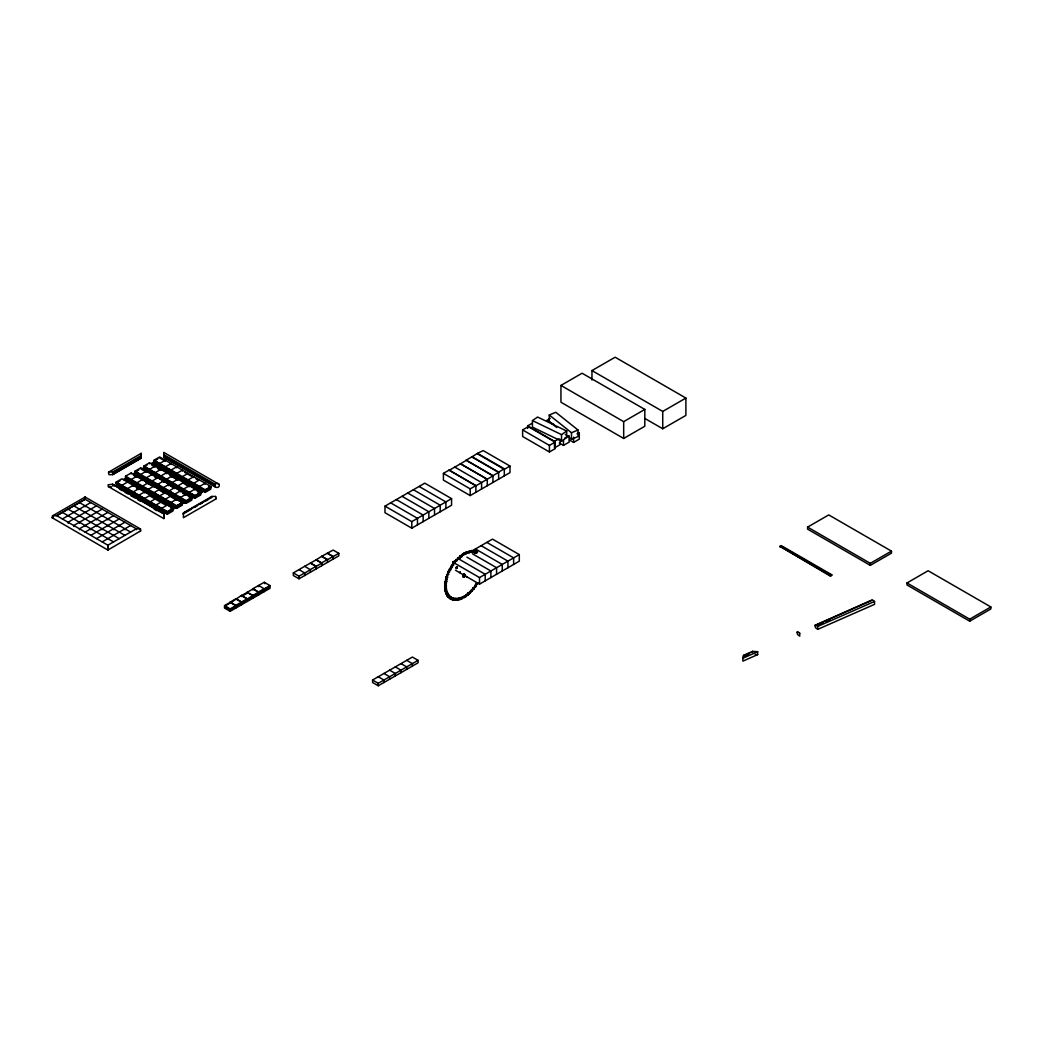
<?xml version="1.0" encoding="UTF-8"?>
<svg xmlns="http://www.w3.org/2000/svg" width="1043" height="1043" viewBox="0 0 1043 1043"><rect width="100%" height="100%" fill="white"/><g stroke="black" fill="none" stroke-linecap="round" stroke-linejoin="round"><path stroke-width="1.5" d="M52.15 517.667L52.502 515.868L85.122 497.042L140.479 528.997L140.831 530.796L107.859 550.052L52.176 517.758M140.479 528.997L136.281 528.801L85.122 499.258L85.122 497.185M107.859 549.83L107.859 547.197M107.859 546.154L107.859 545.202L136.281 528.801L136.281 529.74M112.644 485.882L112.644 484.2L108.094 484.826L108.433 486.625L163.803 518.58L163.803 515.411M112.683 474.656L112.683 472.023L141.105 455.622L141.105 453.444L141.105 458.255L112.683 474.656L109.398 474.656A1.643 1.343 0 0 1 108.902 474.604L108.472 472.231L141.105 453.405M113.909 485.882L112.644 485.151M141.105 457.303L112.683 473.705L113.948 473.705L112.683 472.974L141.105 456.573M141.105 458.255L141.105 456.26M163.803 514.681L163.803 513.73L112.644 484.2M183.412 514.525L183.412 513.065L211.833 497.394L211.833 496.442L215.106 496.442A1.643 1.343 0 0 1 215.614 496.429M446.065 578.291L446.482 576.831M451.671 565.697L452.597 565.15C453.027 561.903 452.01 566.401 453.64 565.097L453.249 563.363L454.213 562.151M457.668 599.451L456.99 599.516M476.103 585.332L475.83 585.827C476.025 588.708 473.9 584.706 475.764 586.036M445.817 592.854L447.108 592.137L446.052 591.511L447.356 591.733L445.583 592.75L446.221 593.089M459.663 557.731C460.25 554.511 459.598 559.478 461.084 556.102M459.911 557.862L459.885 555.867M466.651 595.266L467.825 593.167C470.106 593.845 466.912 596.114 468.177 593.402M468.294 594.966L467.825 593.167M468.281 592.972L468.138 594.354M446.56 594.562L447.356 593.962L446.3 594.497L446.965 594.797C450.107 592.059 445.661 594.614 446.587 593.154L445.583 592.75M451.971 567.157L452.088 565.671L451.541 567.601L452.206 567.288M475.856 585.032L476.403 583.102L476.286 584.98M449.364 572.451L448.321 571.225L449.194 572.281L449.611 570.599L449.364 572.451L448.321 571.225M449.22 571.89L448.725 571.46L447.851 573.233L448.412 571.707M447.995 595.357L448.673 595.618L447.225 596.048L447.903 596.296C450.289 594.197 444.97 595.423 447.46 595.579M465.165 596.114L465.478 596.765L466.43 594.445L466.312 596.479L466.025 595.266L467.42 595.37L467.108 594.732M445.27 590.951L446.56 590.377L445.622 589.569L446.86 589.947L445.465 591.029M462.844 554.707C461.475 558.761 461.932 552.386 461.893 555.945M461.749 555.345L461.88 554.354M461.749 556.388L461.619 554.72M466.43 594.445L466.312 596.479M466.56 596.114L466.69 595.123L465.908 596.257M451.775 567.744L451.006 566.219L450.237 568.187L451.267 566.884M450.889 568.161L450.498 570.065L449.585 569.595M457.734 557.992L457.877 559.4L459.116 557.223M469.493 551.538C466.821 551.252 468.359 552.686 467.121 553.142L467.759 553.338M474.135 588.278L473.313 588.226L473.978 588.682L474.917 587.313L473.978 587.926C473.261 591.225 474.761 586.661 472.987 587.822L473.209 589.725L471.788 589.843L472.31 590.912L471.345 589.764L470.693 592.098C468.333 592.985 471.984 592.789 469.611 591.55L469.076 593.623M469.011 593.141L469.467 593.65L467.89 594.732M452.962 565.358L453.653 563.416M474.304 587.274L474.982 585.345L475.738 586.57L474.917 586.062M474.539 587.418L475.23 585.475M450.654 568.018L450.667 569.439L449.585 568.696L449.246 570.456M449.611 570.599L448.907 570.573L449.65 569.191L450.498 570.065M446.339 593.011L446.495 593.78M450.354 569.843L449.585 568.696M445.987 592.841L446.678 593.962M463.679 554.094C463.535 553.846 463.574 555.828 465.035 553.025M462.727 597.717L463.196 597.822M471.984 590.638L473.691 587.613M446.208 588.448L445.218 590.077L445.1 588.891L446.443 588.591M463.627 555.124L463.887 553.077L463.809 554.667M463.887 597.535L464.774 596.4M464.291 597.769C465.387 593.819 463.457 598.095 465.387 596.792M451.671 565.658L452.558 564.393L453.262 564.784L452.427 564.798M742.877 658.224L743.555 655.33L752.642 651.327L757.648 651.719L757.648 654.639L742.877 661.132L742.877 658.224L757.648 651.719M750.113 652.814L743.555 656.347L743.555 655.33M743.555 657.22L743.724 655.63M454.044 562.568C456.117 563.65 453.144 559.869 454.5 563.233L455.4 561.056M454.5 563.233L455.569 561.447M446.482 590.768L445.061 590.794L445.609 592.02L446.261 590.612M450.928 567.157L451.671 567.483L451.41 566.453M477.068 583.35L477.173 584.615L477.955 582.659L477.303 583.48M472.049 589.608L470.849 591.355M444.97 586.674L446.443 585.931L444.644 586.414L445.974 586.674L445.413 586.218M464.969 553.572L464.604 552.973L465.908 552.647L465.504 554.081L465.908 552.034L465.621 553.064M465.726 553.611L466.312 552.269M461.88 598.578L462.688 596.752L462.284 598.812M456.143 561.238L457.329 559.478L456.143 561.238L455.869 559.922M475.204 586.753L476.351 585.006M445.752 580.638L445.583 579.008L446.052 579.556M445.283 584.523L446.521 583.741L445.544 582.881L446.287 583.598L444.879 584.302L445.413 584.732M467.525 552.282L468.294 551.486M459.885 599.36L460.954 598.265M460.315 599.008L460.823 597.561L460.289 599.595M446.326 584.328L444.748 584.041L445.165 585.801L446.443 585.931M457.877 559.4L460.289 556.102M469.246 593.284L470.315 591.446M454.318 562.803L454.67 561.838M445.048 586.648L445.205 588.083L446.56 588.004M460.797 555.867C461.88 554.576 459.585 556.401 460.119 557.536L459.65 556.258M446.56 581.316L445.061 581.551L446.547 582.046L445.935 580.456L446.795 581.459M472.714 550.873L471.306 552.581L471.723 550.482L471.619 551.721L470.51 550.86L468.959 552.581L470.237 550.965M469.845 550.73L469.806 551.995M469.194 552.712L469.533 550.991M457.942 599.881L458.698 598.591L457.942 599.881L459.637 599.516L461.058 597.704M458.346 600.116L458.998 598.121L457.486 599.816M445.361 583.128L445.061 581.551M456.469 559.752L454.957 561.356L455.974 560.065L456.586 560.586M444.748 584.041L445.257 585.475M472.505 590.169L472.127 591.329L471.788 589.843M446.743 579.556L446.508 577.965L446.978 579.686L445.648 579.334M471.723 550.482L470.901 551.708L471.619 551.721M456.065 600.129C458.294 597.274 454.852 601.355 457.577 599.986M456.886 598.904L456.782 600.142L456.886 598.265L455.648 599.973L452.571 599.816L453.757 599.542M456.469 600.364L457.225 598.434M465.413 596.257L466.677 594.588M457.095 559.348L458.06 558.279M458.346 557.836L457.329 559.478M445.322 581.903L445.074 583.246L445.791 583.011M469.845 593.011L471.149 591.616M448.086 573.011L448.386 574.862L447.225 574.185L448.738 574.315M447.356 577.144L447.278 575.449L447.59 577.287C444.396 575.892 448.62 577.222 446.743 577.001M474.826 551.369L474.043 550.834L472.427 552.203C474.943 548.67 472.205 552.503 473.353 551.708M473.522 550.495L472.427 552.203M473.027 551.89L473.196 550.678M454.266 600.116C457.212 597.574 452.167 601.994 455.217 598.265L454.67 600.351M446.352 578.096L446.3 576.414M463.379 554.993L464.722 553.429M464.8 595.853L463.222 597.274L464.565 595.709M459.728 556.401L460.367 557.679M445.804 579.386L445.465 580.795M460.328 572.216L459.598 572.62L460.237 572.059M476.051 551.369L474.291 552.686L475.204 550.782M474.539 552.829L474.891 550.939M452.571 599.816L453.927 598.969L453.197 598.878M453.522 598.734L453.301 599.908L453.653 598.017L452.31 599.477M452.975 600.051L454.148 598.447M465.256 553.95L467.029 552.099M461.423 598.252L462.923 596.896M461.514 598.317L462.271 596.765M462.284 554.589L461.501 555.71L462.205 556.258M477.577 552.073C474.2 555.332 476.195 550.456 476.508 552.477M475.986 553.325L476.468 551.591M476.195 552.581L476.455 551.447M452.427 598.891C452.636 600.937 451.215 597.835 451.684 598.369M451.997 598.265L451.723 599.386M451.476 599.112C452.023 595.814 450.237 600.729 450.967 598.239M451.41 599.49L452.649 598.004L451.202 598.382M459.285 599.438L460.432 597.509M463.014 554.72L463.887 553.077M462.753 554.055L463.913 553.716M447.616 574.041L446.873 575.775L447.356 574.263M464.383 596.179L464.787 596.922M448.321 597.365L449.82 596.244L448.321 597.365L449.507 597.991L451.111 596.922L449.989 598.669L451.006 597.782L450.302 597.6M449.781 598.017L449.637 597.352M450.602 597.548L449.989 598.669M450.041 598.33L450.876 596.779M469.311 552.699L472.127 550.704M465.66 552.516L466.012 553.298M455.713 599.386L457.121 598.408M467.629 551.695L467.929 552.516M460.563 598.03L460.55 599.138M215.614 499.036L216.37 498.345L215.614 496.494M447.499 596.074L448.659 594.614M448.399 595.592L447.616 596.283L448.503 596.948L447.225 596.048M469.089 551.525L469.806 551.278M446.704 594.732L447.799 593.193M462.949 554.224L461.514 556.258M474.291 552.686L475.764 551.956M452.675 599.021L453.653 598.017M532.452 420.59L537.601 417.031L566.688 431.072L566.688 437.63L561.525 441.189L532.452 427.148L532.452 420.59L561.525 434.631L566.688 431.072M216.031 498.88L183.412 517.706L183.412 512.856L211.833 496.442M475.751 553.181L477.225 552.594M113.948 473.705L141.105 458.033M85.122 497.042L85.122 499.258L56.7 515.672L52.502 515.868M85.122 499.271L56.7 515.672L107.859 545.202L107.859 550.039M125.525 476.234L131.209 472.948L182.369 502.491L182.369 503.43L176.684 506.715L176.684 505.764L125.525 476.234L125.525 477.186L177.31 507.081M116.151 482.075L121.835 478.802L172.995 508.332L172.995 509.284L167.31 512.569L116.151 483.026L116.151 482.075L167.31 511.618L172.995 508.332M135.003 471.201L140.688 467.916L191.847 497.459L191.847 498.398L186.162 501.683L135.003 472.153L135.003 471.201L186.162 500.731L191.847 497.459M195.602 496.963L143.817 467.055L143.817 466.104L149.501 462.831L201.521 492.817L202.785 491.357L152.891 462.544L151.626 464.005M153.973 460.25L159.657 456.964L210.816 486.494L210.816 487.446L205.132 490.731L153.973 461.189L153.973 460.25L205.132 489.78L210.816 486.494M125.525 477.186L137.52 483.378L136.894 485.425M116.151 483.026L119.945 480.836M135.003 472.153L138.784 469.963M143.817 467.055L146.972 465.23M153.973 461.189L157.767 458.998M133.478 475.204L136.894 477.186L136.894 476.234L131.209 479.519L131.209 482.14L125.525 478.854L126.151 477.538M124.182 479.115L125.447 478.385L175.341 507.198L174.077 508.658L124.182 479.115L174.077 507.928L175.341 507.198M184.598 501.866L134.69 473.053L133.426 473.783L184.598 502.583L183.333 503.313L133.426 474.513M145.12 470.967L142.356 468.633L143.608 467.903L193.516 497.446L192.251 498.163L188.092 495.764M143.817 468.737L144.442 467.42M124.182 479.845L125.447 478.385M62.384 518.958L90.806 502.543M127.52 482.075L121.835 485.36L121.835 487.994M151.548 480.966L140.688 475.425L140.688 474.487L146.372 471.201L146.372 472.153L141.822 469.519M160.283 464.839L159.657 466.156M96.491 505.829L68.069 522.23L68.069 523.182M137.52 483.378L136.894 483.743L136.894 482.792L142.578 479.519L142.578 480.458M165.342 469.428L165.342 466.808L171.026 463.522L171.026 464.474M128.146 489.962L127.52 491.266M102.175 509.101L73.753 525.516L73.753 526.467M157.741 477.759L152.056 481.045L152.056 483.665L155.459 485.634M147.754 489.284L142.578 487.029L142.578 486.077L148.262 482.792L148.262 483.743M107.859 512.387L79.437 528.801L79.437 529.74M167.584 503.143L153.947 495.269L154.573 493.222L148.262 490.301L148.262 489.363L153.947 486.077L153.947 487.029M171.613 477.264L172.238 475.96L166.554 479.232L166.554 480.914M176.71 475.999L176.71 473.379L182.395 470.093L182.395 471.032M85.122 532.073L113.544 515.672M159.631 489.363L153.947 492.635L153.947 493.587L154.573 493.222M168.471 485.634L169.109 484.33L163.425 487.602L163.425 489.284M172.238 485.138L172.238 482.518L177.923 479.232L177.923 480.184M187.571 479.858L182.395 477.603L182.395 476.651L188.079 473.379L188.079 474.317M90.806 535.359L119.228 518.958M155.433 504.981L150.257 502.726L150.257 501.774L155.942 498.489L155.942 499.441L159.357 501.409M183.099 489.011L177.923 486.742L177.923 485.803L183.607 482.518L183.607 483.47M193.763 485.842L194.389 483.796L188.079 480.888L188.079 479.936L193.763 476.651L193.763 477.603M160.257 497.237L159.631 498.554M96.491 538.644L124.912 522.23M161.626 501.774L155.942 505.06L155.942 507.68M199.448 479.936L193.763 483.222L193.763 484.161L194.389 483.796M179.97 497.381L174.794 495.125L174.794 494.173L180.478 490.888L180.478 491.84M188.783 492.296L183.607 490.027L183.607 489.076L189.291 485.803L189.291 486.742L184.741 484.121M183.607 490.758L184.233 489.662M102.175 541.93L130.597 525.516M167.31 505.06L161.626 508.332L161.626 509.284L162.265 508.919L157.715 506.298M171 505.112L171 502.491L176.684 499.206L176.684 500.158L172.134 497.524M189.474 499.036L186.162 500.953L180.478 498.398L180.478 497.459L186.162 494.173L186.162 495.125L182.747 493.156M162.265 509.649L161.626 510.966M200.073 487.811L199.448 489.128M176.684 505.764L182.369 502.491M194.976 495.647L200.66 492.361L200.66 493.313L194.976 496.598L194.976 495.647L143.817 466.104M168.418 511.2L172.369 509.649M142.356 468.633L192.251 497.446L193.516 496.716M196.084 495.229L199.396 493.313L199.396 494.043M151.626 463.275L201.521 492.087L202.785 491.357M206.24 489.363L210.191 487.811M125.525 477.903L176.684 507.446L182.369 504.16L182.369 505.112L176.684 508.397L172.134 505.764M167.31 513.299L172.995 510.014L172.995 510.966L167.31 514.238L116.151 484.708L116.151 483.756L167.31 513.299L167.31 514.238M135.003 473.822L135.003 472.87L186.162 502.413L191.847 499.128L191.847 500.079L186.162 503.365L180.478 500.079L181.104 498.032M143.817 467.786L194.976 497.328L200.66 494.043L200.66 494.995L194.976 498.267L175.498 487.042M205.132 491.462L210.816 488.176L210.816 489.128L205.132 492.413L153.973 462.87L153.973 461.919L205.132 491.462L205.132 492.413M183.412 513.795L191.547 509.101M194.272 507.524L196.984 505.959M199.695 504.395L202.42 502.83M205.132 501.266L207.844 499.688M560.951 385.428L582.098 373.225L644.822 409.43L644.822 426.235L623.675 438.451L560.951 402.233L560.951 385.428L623.675 421.646L644.822 409.43M591.968 380.03L591.968 370.578L615.135 357.214L685.89 398.061L685.89 415.401L662.735 428.764L644.691 418.36M384.984 506.142L424.775 483.17L451.58 498.645L451.58 505.216L411.789 528.188L384.984 512.713L384.984 506.142L411.789 521.617L451.58 498.645M477.511 453.366L483.196 450.589L510.001 466.065L510.001 472.609L470.21 495.581L443.405 480.106L443.405 473.392L449.09 470.106L475.895 485.842L492.948 475.895L466.143 460.185L492.948 475.66L498.632 472.375L471.827 456.899L477.511 453.366L504.317 468.842L504.317 475.895M466.143 460.185L471.827 456.899M487.264 479.298L460.458 463.822L466.143 460.419M449.09 470.367L460.458 463.822M527.68 428.49L527.68 425.857L532.23 423.236M522.621 429.925L528.306 426.639L555.111 442.115L555.111 448.686L549.426 451.971L522.621 436.495L522.621 429.925L549.426 445.4L555.111 442.115M241.533 602.124L235.848 598.838L230.164 602.124L230.164 603.063L241.533 595.397L247.217 598.825L247.217 599.777L240.894 602.698L241.533 604.731M252.901 589.934L252.901 588.708L264.27 582.281L269.954 585.566L269.954 586.648L230.164 609.62L224.48 605.657L230.164 602.372L235.848 605.657L230.164 608.929L224.48 605.657M224.48 606.335L229.017 603.714M242.667 595.84L247.217 593.206L247.217 592.268L252.901 595.54L258.586 592.268L252.901 588.982L241.533 595.644L247.217 598.93L252.901 595.644L247.217 592.372M550.222 418.386L546.806 420.355L553.859 424.436M225.105 606.7L225.731 606.335L225.105 607.43M252.901 588.708L258.586 591.981L264.27 588.708L264.27 589.934M235.848 608.017L235.848 605.409L247.217 598.682M269.954 585.566L264.27 588.852L258.586 585.423L258.586 586.648M253.397 595.475L263.631 589.569L264.27 591.603M264.27 589.204L266.786 587.744M316.068 568.957L316.068 566.297L310.384 563.011L316.068 566.453L321.752 563.181L316.068 559.895L321.752 556.284L327.437 559.556L327.437 562.386M321.752 556.284L333.121 550.065L338.806 553.351L338.806 555.828L299.015 578.8L293.331 575.514L293.331 572.907L299.015 569.621L304.699 573.037L310.384 569.752L304.699 566.297L316.068 559.895M230.164 610.351L269.954 587.378L269.954 588.33L230.164 611.302L224.48 608.017L224.48 607.065L230.164 610.351L230.164 611.302M327.437 559.556L321.752 562.842L321.752 565.671M293.331 572.907L299.015 576.192L304.699 572.907L304.699 575.514M316.068 566.297L310.384 569.582L310.384 572.242M333.121 559.113L333.121 556.467L327.437 559.752L321.752 556.467M338.806 553.351L333.121 556.623L327.437 553.351M471.827 456.638L498.632 472.114L504.317 468.842M443.405 473.392L470.21 488.867L475.895 485.582L475.895 492.309M504.317 469.35L510.001 466.065M527.68 425.857L554.485 441.332L559.035 438.712M564.628 438.177L569.178 435.544M577.027 433.862L579.295 432.558L579.295 439.116L573.611 442.401L569.387 439.95M559.257 442.949L563.494 445.387L569.178 442.115L569.178 436.861M591.968 370.578L662.735 411.437L685.89 398.061M452.714 566.036L452.714 562.099L461.814 556.845M470.901 551.591L492.505 539.127L519.31 554.602L519.31 561.16L479.519 584.132L455.53 570.286M473.913 550.73L472.479 550.743M453.888 563.559L454.448 562.294L454.709 563.024M462.975 575.997L464.969 574.771M464.213 575.488L463.209 575.997M452.714 562.099L479.519 577.574L519.31 554.602M372.573 680.023L412.376 657.051L418.06 660.336L418.06 662.813L378.257 685.786L372.573 682.513L372.573 680.023L378.257 683.308L418.06 660.336M807.595 527.119L828.742 514.916L891.465 551.121L891.465 553.142L870.318 565.358L807.595 529.14L807.595 527.119L870.318 563.337L891.465 551.121M779.968 546.323L781.233 545.606L831.766 574.771L830.502 576.231L779.968 546.323L830.502 575.501L831.766 574.771M779.968 547.053L781.233 546.323L784.036 547.953M906.98 582.959L928.127 570.743L990.85 606.961L990.85 608.982L969.703 621.185L906.98 584.967L906.98 582.959L969.703 619.177L990.85 606.961M449.663 598.095L449.207 597.287M140.362 531.291L139.566 531.422M452.258 599.503L451.006 599.256M449.885 597.496L451.111 596.922M475.608 551.017L474.083 551.408M744.845 655.773L748.744 654.065M814.974 625.422L872.365 599.816L874.529 601.459L874.529 604.366L817.686 629.372L815.522 627.73L814.974 625.422L871.818 600.429M818.429 624.548L822.81 622.632M825.717 621.354L830.085 619.425M815.522 624.809L817.686 626.452L874.529 601.459M556.688 427.474L549.27 421.568L549.27 415.01L555.789 412.285L578.018 430.016L578.018 436.574L571.499 439.299L565.332 434.37M549.27 415.01L571.499 432.728L578.018 430.016M468.516 593.115L467.29 594.732M445.544 588.369C447.017 589.217 443.184 588.369 445.935 588.604M448.725 596.361C451.489 594.38 447.538 598.043 448.073 596.074M475.843 551.265L476.768 551.343M477.173 551.578L475.517 551.812M444.8 586.648L445.57 586.44M447.721 594.992L448.894 594.745M449.585 598.434L450.745 598.382M446.912 593.428L448.047 593.337M449.755 596.818L449.064 596.596M448.725 597.6L449.455 597.417M112.683 472.023L109.398 472.023A1.643 1.343 0 0 0 108.902 472.01M163.751 454.605L214.91 484.135C220.79 480.901 220.712 489.975 214.91 486.768L163.751 457.225L163.751 452.388L219.108 484.33M163.751 457.003L214.91 485.816L163.751 456.273M111.497 486.82L108.433 486.625M445.465 581.785L446.274 582.085L445.778 581.564M445.557 582.033L446.547 582.046M447.382 595.592L446.3 594.497M751.39 652.253L752.642 652.357L752.642 651.327M755.145 654.443L757.648 654.639M53.245 518.293L52.502 518.097M467.121 553.142L468.815 551.995M445.583 579.008L446.73 579.673M445.987 579.243L446.652 579.347M461.397 598.891L460.771 598.565M447.499 594.132L447.095 593.897M467.42 552.269L466.638 551.982L466.912 552.66M786.852 549.57L814.922 565.775M817.725 567.405L820.528 569.022M824.739 571.447L831.766 575.501M477.511 453.874L502.909 468.529M460.458 463.705L487.264 479.18L487.264 485.738M454.774 467.081L481.579 482.583L481.579 489.024M449.09 470.106L475.895 485.582M419.09 486.455L445.896 501.931L445.896 508.489M413.406 489.741L440.211 505.216L440.211 511.774M407.722 493.013L434.527 508.489L434.527 515.059M486.82 542.399L513.625 557.875L513.625 564.446M402.037 496.299L428.842 511.774L428.842 518.345M481.136 545.685L507.941 561.16L507.941 567.718M396.353 499.584L423.158 515.059L423.158 521.617M475.452 548.97L502.257 564.446L502.257 571.003M390.669 502.856L417.474 518.345L417.474 524.903M474.174 551.578L472.961 552.581M471.41 550.704L470.967 552.399L472.127 551.173M472.583 553.872L496.572 567.718L496.572 574.289M465.921 554.081L466.756 552.594M463.392 553.924L464.083 554.315M466.899 557.158L490.888 571.003L490.888 577.574M461.423 555.241L462.153 555.58M459.494 556.793L460.25 557.053M457.981 558.5L485.204 574.289L485.204 580.847M457.486 558.735L458.568 559.283M455.778 560.469L456.847 561.069M454.109 562.021L454.878 562.62M450.915 566.636L451.775 567.066M463.979 575.345L467.42 577.34M477.251 583.689L476.912 583.598M449.52 569.087L450.42 569.452M446.339 576.766L447.59 577.287M469.793 592.111L470.237 593.245M470.458 592.841L470.067 591.303M446.978 579.686L446.261 579.126M467.942 593.793L468.698 594.054M444.748 588.682L445.622 589.308M458.385 598.851L459.089 599.308L458.385 599.556M457.512 599.243L458.868 598.147L458.659 599.855M456.573 599.125L457.238 599.647M455.204 599.595L454.735 599.868M454.018 599.269L455.465 598.408L454.983 600.155M163.751 455.543L214.91 485.086L213.646 485.816M327.437 553.181L333.121 556.467M159.657 457.916L164.207 460.537M184.663 472.349L191.495 476.286M196.032 478.92L198.313 480.223M208.548 486.129L210.816 487.446M210.191 488.541L209.552 487.446M161.43 464.761L165.967 467.394M168.249 468.698L177.336 473.952M195.536 484.46L200.073 487.081M154.273 464.083L157.05 465.673M159.814 467.277L169.514 472.883M172.291 474.487L186.149 482.479M190.308 484.891L198.626 489.689M316.068 559.556L321.752 562.985M151.77 465.087L155.185 467.055L155.185 466.104L149.501 469.389L149.501 472.01M157.454 468.372L159.735 469.676M169.97 475.595L172.238 476.899M173.373 477.564L176.788 479.532M197.244 491.344L200.66 493.313M198.392 492.726L200.66 494.043M144.442 466.69L145.081 467.786M146.346 467.786L154.677 472.596M156.958 473.913L163.777 477.85M168.327 480.471L172.864 483.105M174.012 483.756L176.28 485.073M191.182 493.678L195.602 496.233M145.003 469.428L154.703 475.034M157.48 476.638L160.244 478.229M163.021 479.832L167.18 482.231M169.944 483.835L172.721 485.438M161.756 480.562L164.533 482.166M168.679 484.565L171.456 486.168M182.551 492.57L185.315 494.173M154.325 476.742L156.593 478.059M170.244 485.934L173.659 487.902M188.431 496.429L191.847 498.398M191.208 498.763L190.582 498.398L191.208 499.493M138.784 473.6L136.255 472.153L136.255 472.87M153.816 482.283L160.648 486.221M165.185 488.854L173.151 493.443M141.822 477.759L146.372 480.393L146.372 477.759L152.056 474.487L152.056 475.425M158.875 487.602L162.278 489.571M166.828 492.205L174.794 496.794L175.42 494.76M136.085 474.578L145.785 480.184M148.549 481.788L156.867 486.586M159.644 488.189L162.421 489.78M166.58 492.192L169.344 493.782M172.121 495.386L174.885 496.989M177.662 498.593L184.598 502.583M145.994 482.427L151.678 485.712M159.631 490.301L164.181 492.935M155.72 493.887L160.257 496.507L159.631 496.872L159.631 495.92L165.315 492.635L165.315 493.587M161.404 497.159L164.807 499.128M168.223 501.096L171.626 503.065M177.31 506.35L176.684 505.985L181.104 503.43L181.104 504.16M132.344 482.792L140.31 487.394M149.397 492.635L152.813 494.604M126.829 479.923L130.988 482.322M133.765 483.926L160.1 499.128M162.877 500.731L165.641 502.322M169.8 504.721L175.341 507.928M136.62 488.28L138.888 489.597L138.888 488.646L133.204 491.931L133.204 494.551M153.673 498.124L150.257 496.155L150.257 495.203L144.573 498.489L144.573 501.109M161.626 502.726L166.176 505.347M170.726 507.967L172.995 509.284M172.369 510.379L171.73 509.284M118.68 483.756L122.461 485.947M123.609 486.599L128.146 489.232M130.427 490.536L144.064 498.411M163.516 509.649L166.046 511.109M113.909 485.151L163.803 513.951M119.45 489.076L122.318 490.731M124.991 492.283L127.846 493.926M130.623 495.529L134.769 497.915M137.533 499.519L140.297 501.109M154.103 509.075L156.893 510.692M406.692 660.336L412.376 663.622L412.376 666.099M264.896 583.728L264.27 582.281M400.994 663.622L406.692 666.907L406.692 669.384M395.31 666.907L400.994 670.18L400.994 672.657M389.626 670.18L395.31 673.465L395.31 675.942M383.941 673.465L389.626 676.751L389.626 679.228M79.437 502.543L130.597 532.073M378.257 676.751L383.941 680.023L383.941 682.513M235.848 598.682L241.533 601.967L241.533 603.063L240.894 602.698M73.753 505.829L124.912 535.359M230.164 602.124L235.848 605.409M68.069 509.101L119.228 538.644M62.384 512.387L113.544 541.93M445.061 590.794L446 591.316M444.944 587.913L444.644 586.414M476.403 583.102L477.159 584.093M451.006 566.219L451.671 567.483M474.982 585.345L475.608 586.987M452.975 564.08L453.262 564.784M452.571 563.859L453.197 565.502M473.444 587.47L473.913 589.23M454.266 561.616L454.735 563.376M471.801 589.464L472.127 591.329M456.065 559.517L456.378 561.369M457.942 557.601L458.112 559.53M163.803 518.58L163.803 516.363M969.703 619.177L969.703 621.185M870.318 563.337L870.318 565.358M830.502 575.501L830.502 576.231M817.686 626.452L817.686 629.372M781.233 545.606L781.233 546.323M662.735 411.437L662.735 428.764M623.675 421.646L623.675 438.451M573.611 437.147L573.611 442.401M571.499 432.728L571.499 439.299M563.494 440.146L563.494 445.387M561.525 434.631L561.525 441.189M560.169 439.364L560.169 444.618L554.485 447.903L554.485 441.332M549.426 445.4L549.426 451.971M498.632 472.114L498.632 479.18M492.948 475.66L492.948 482.466M479.519 577.574L479.519 584.132M470.21 488.867L470.21 495.581M464.213 574.328L464.213 576.649M463.979 576.505L463.979 574.198A1.421 0.821 -60 0 0 462.975 575.801A1.421 0.821 -60 0 0 463.77 576.61A1.421 0.821 -60 0 0 464.93 575.162M411.789 521.617L411.789 528.188M378.257 683.308L378.257 685.786M304.699 566.297L299.015 569.621M299.015 576.192L299.015 578.8M258.586 591.981L258.586 594.888M252.901 595.54L252.901 598.174M247.217 601.459L246.578 599.412M241.533 595.397L241.533 596.492M230.164 608.89L230.164 609.62M214.91 484.135L214.91 486.768M210.569 497.394L210.569 498.124M205.132 484.161L205.132 483.222L199.448 486.494L199.448 487.446M205.132 489.78L205.132 490.731M201.521 492.087L201.521 492.817M194.976 490.027L194.976 489.076L189.291 492.361L189.291 494.995M194.976 497.328L194.976 498.267M192.251 497.446L192.251 498.163M188.705 480.523L188.079 482.557M186.162 500.731L186.162 501.683M186.162 502.413L186.162 503.365M183.333 502.583L183.333 503.313M183.02 477.238L182.395 479.285M178.549 486.377L177.923 488.424M176.71 467.759L176.71 466.808L171.026 470.093L171.026 472.714M176.684 507.446L176.684 508.397M174.794 488.554L174.794 487.602L169.109 490.888L169.109 493.522M174.077 507.928L174.077 508.658M171 496.872L171 495.92L165.315 499.206L165.315 500.158M167.31 511.618L167.31 512.569M166.554 473.626L166.554 472.675L160.87 475.96L160.87 478.581M165.941 499.793L165.315 501.826M165.342 461.189L165.342 460.25L159.657 463.522L159.657 464.474L160.283 464.109L155.238 461.189L155.238 461.919M163.803 513.73L163.803 515.724M163.425 481.996L163.425 481.045L157.741 484.33L157.741 486.951M160.87 470.341L160.87 469.389L155.185 472.675L155.185 475.295M152.891 462.544L152.891 463.275M150.896 502.361L150.257 504.395M149.501 462.831L149.501 463.77M148.888 489.936L148.262 491.983L142.578 488.698L143.204 486.664M144.573 492.87L144.573 491.931L138.888 495.203L138.888 497.837M143.608 467.903L143.608 468.633M141.313 475.06L140.688 477.107M140.688 467.916L140.688 468.868M134.69 473.053L134.69 473.783M133.204 486.312L133.204 485.36L127.52 488.646L127.52 489.597M131.209 472.948L131.209 473.9M126.79 477.186L126.79 477.903M124.912 528.801L124.912 529.74M119.228 525.516L119.228 526.467M113.544 528.801L113.544 529.74M107.859 518.958L107.859 519.896M107.859 525.516L107.859 526.467M102.175 528.801L102.175 529.74M96.491 518.958L96.491 519.896M96.491 525.516L96.491 526.467M90.806 528.801L90.806 529.74M85.122 505.829L85.122 506.768M85.122 525.516L85.122 526.467M79.437 522.23L79.437 523.182M465.387 575.097A1.708 0.978 -60 0 1 464.083 576.948A1.708 0.978 -60 0 1 463.014 576.179A1.708 0.978 -60 0 1 464.083 574.185M465.074 575.28A1.708 0.978 -60 0 1 463.079 576.792A1.708 0.978 -60 0 1 463.6 574.25M465.204 575.136A1.421 0.821 -60 0 1 463.926 576.766A1.421 0.821 -60 0 1 463.288 575.58A1.421 0.821 -60 0 1 464.696 574.198M53.415 518.293A1.643 1.343 0 0 1 52.919 518.254M52.919 515.659A1.643 1.343 0 0 1 53.415 515.62M456.039 567.861C456.665 570.69 456.638 565.071 456.065 567.705M457.342 566.831L457.147 568.266L457.342 566.831M799.72 633.218L797.556 631.576L797.556 632.593L797.008 632.188L797.556 634.496L799.72 636.139L799.72 633.218"/></g></svg>
